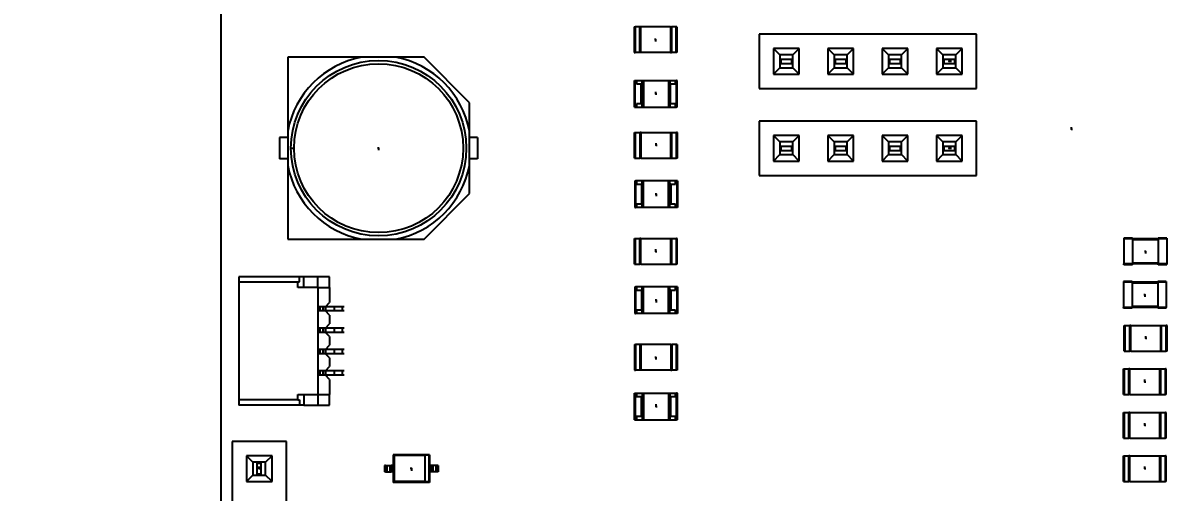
# Model space of a CAD drawing. Header units: millimetres. Extents: x 2 to 294, y 2 to 208.
# Drawn here: x 32.4 to 85.9, y 116 to 137.9 of the extents above; entities that cross this region are included whole.
import ezdxf

# ---------------------------------------------------------------- set-up
doc = ezdxf.new("R2010")
doc.units = ezdxf.units.MM
doc.header["$PDSIZE"] = -1
doc.styles.add('SLDTEXTSTYLE0', font='TXT', dxfattribs={"width": 0.75})
doc.dimstyles.new('SLDDIMSTYLE0', dxfattribs={"dimtxt": 3.5, "dimasz": 3.302, "dimexe": 0, "dimexo": 0.0625, "dimgap": 0.875, "dimtad": 1, "dimrnd": 1e-09, "dimzin": 4, "dimdsep": 46, "dimtxsty": 'SLDTEXTSTYLE0', "dimsah": 1, "dimcen": 0.09, "dimadec": 0, "dimazin": 1, "dimtfac": 1, "dimtofl": 0, "dimtmove": 0, "dimatfit": 3, "dimfxl": 0, "dimfrac": 2, "dimtolj": 1, "dimtzin": 12, "dimarcsym": 0})
doc.dimstyles.new('SLDDIMSTYLE3', dxfattribs={"dimtxt": 3.5, "dimasz": 3.302, "dimexe": 0, "dimexo": 0.0625, "dimgap": 0.875, "dimtad": 1, "dimrnd": 1e-09, "dimzin": 12, "dimdsep": 46, "dimtxsty": 'SLDTEXTSTYLE0', "dimsah": 1, "dimcen": 0.09, "dimadec": 0, "dimazin": 3, "dimtfac": 1, "dimtofl": 0, "dimtmove": 0, "dimatfit": 3, "dimfxl": 0, "dimfrac": 2, "dimtolj": 1, "dimtzin": 12, "dimarcsym": 0})

# ---------------------------------------------------------------- blocks, each defined once
blk = doc.blocks.new('_D')
at = {"color": 7, "linetype": 'Continuous', "lineweight": 0}
for p, q in [((40.665, 172.728), (30.665, 172.728)), ((31.665, 172.728), (31.665, 93.226)), ((80.797, 93.226), (30.665, 93.226))]:
    blk.add_line(p, q, dxfattribs=at)
at = {"color": 7, "linetype": 'Continuous', "lineweight": 18}
for points in [[(31.665, 172.728), (31.157, 169.426), (32.173, 169.426)], [(31.665, 93.226), (32.173, 96.528), (31.157, 96.528)]]:
    blk.add_solid(points, dxfattribs=at)
at = {"color": 7, "linetype": 'Continuous', "lineweight": 18, "insert": (27.153, 127.533), "char_height": 3.5, "attachment_point": 1, "rotation": 90, "style": 'SLDTEXTSTYLE0'}
blk.add_mtext('79.50', dxfattribs=at)
blk = doc.blocks.new('_D_4')
at = {"color": 7, "linetype": 'Continuous', "lineweight": 0}
for p, q in [((40.665, 172.728), (24.665, 172.728)), ((25.665, 90.054), (25.665, 172.728)), ((60.507, 90.054), (24.665, 90.054))]:
    blk.add_line(p, q, dxfattribs=at)
at = {"color": 7, "linetype": 'Continuous', "lineweight": 18}
for points in [[(25.665, 172.728), (25.157, 169.426), (26.173, 169.426)], [(25.665, 90.054), (26.173, 93.356), (25.157, 93.356)]]:
    blk.add_solid(points, dxfattribs=at)
at = {"color": 7, "linetype": 'Continuous', "lineweight": 18, "insert": (21.153, 127.533), "char_height": 3.5, "attachment_point": 1, "rotation": 90, "style": 'SLDTEXTSTYLE0'}
blk.add_mtext('82.67', dxfattribs=at)

msp = doc.modelspace()

# ---------------------------------------------------------------- linework, layer by layer
at = {"color": 7, "linetype": 'Continuous', "lineweight": 25}
for p, q in [((41.665, 93.226), (41.665, 172.728)), ((60.969, 137.768), (60.969, 136.568)), ((60.969, 137.768), (61.014, 137.768)), ((61.014, 137.768), (61.014, 136.568)), ((61.224, 137.768), (61.014, 137.768)), ((61.224, 137.768), (61.224, 136.568)), ((61.269, 137.768), (61.224, 137.768)), ((61.269, 137.768), (61.269, 136.568)), ((62.669, 137.768), (61.269, 137.768)), ((62.669, 137.768), (62.714, 137.768)), ((62.669, 137.768), (62.669, 136.568)), ((62.714, 137.768), (62.714, 136.568)), ((62.924, 137.768), (62.714, 137.768)), ((62.924, 137.768), (62.924, 136.568)), ((62.969, 137.768), (62.924, 137.768)), ((62.969, 137.768), (62.969, 136.568)), ((66.811, 137.422), (66.811, 134.882)), ((76.971, 137.422), (66.811, 137.422)), ((76.971, 134.882), (76.971, 137.422)), ((60.969, 136.568), (61.014, 136.568)), ((61.224, 136.568), (61.014, 136.568)), ((61.269, 136.568), (61.224, 136.568)), ((62.669, 136.568), (61.269, 136.568)), ((62.669, 136.568), (62.714, 136.568)), ((62.924, 136.568), (62.714, 136.568)), ((62.969, 136.568), (62.924, 136.568)), ((67.481, 136.752), (67.481, 135.552)), ((68.681, 136.752), (67.481, 136.752)), ((67.481, 136.752), (67.78, 136.453)), ((67.78, 136.453), (67.78, 135.851)), ((68.382, 136.453), (67.78, 136.453)), ((67.781, 136.452), (67.781, 135.852)), ((68.381, 136.452), (67.781, 136.452)), ((68.381, 135.852), (68.381, 136.452)), ((68.681, 136.752), (68.382, 136.453)), ((68.382, 135.851), (68.382, 136.453)), ((68.681, 135.552), (68.681, 136.752)), ((71.221, 136.752), (70.021, 136.752)), ((70.021, 136.752), (70.021, 135.552)), ((70.021, 136.752), (70.32, 136.453)), ((70.32, 136.453), (70.32, 135.851)), ((70.922, 136.453), (70.32, 136.453)), ((70.321, 136.452), (70.321, 135.852)), ((70.921, 136.452), (70.321, 136.452)), ((70.921, 135.852), (70.921, 136.452)), ((71.221, 136.752), (70.922, 136.453)), ((70.922, 135.851), (70.922, 136.453)), ((71.221, 135.552), (71.221, 136.752)), ((73.761, 136.752), (72.561, 136.752)), ((72.561, 136.752), (72.561, 135.552)), ((72.561, 136.752), (72.86, 136.453)), ((72.86, 136.453), (72.86, 135.851)), ((73.462, 136.453), (72.86, 136.453)), ((72.861, 136.452), (72.861, 135.852)), ((73.461, 136.452), (72.861, 136.452)), ((73.461, 135.852), (73.461, 136.452)), ((73.761, 136.752), (73.462, 136.453)), ((73.462, 135.851), (73.462, 136.453)), ((73.761, 135.552), (73.761, 136.752)), ((75.101, 136.752), (75.101, 135.552)), ((76.301, 136.752), (75.101, 136.752)), ((75.101, 136.752), (75.4, 136.453)), ((75.4, 136.453), (75.4, 135.851)), ((76.002, 136.453), (75.4, 136.453)), ((75.401, 136.452), (75.401, 135.852)), ((76.001, 136.452), (75.401, 136.452)), ((76.001, 135.852), (76.001, 136.452)), ((76.301, 136.752), (76.002, 136.453)), ((76.002, 135.851), (76.002, 136.453)), ((76.301, 135.552), (76.301, 136.752)), ((44.775, 136.338), (44.775, 132.89)), ((48.223, 136.338), (44.775, 136.338)), ((49.826, 136.338), (48.223, 136.338)), ((51.15, 136.338), (49.826, 136.338)), ((53.275, 134.213), (51.15, 136.338)), ((67.481, 135.552), (67.78, 135.851)), ((67.78, 135.851), (68.382, 135.851)), ((67.781, 136.252), (67.831, 136.252)), ((67.781, 136.052), (67.831, 136.052)), ((67.781, 135.852), (68.381, 135.852)), ((67.831, 136.252), (67.831, 136.052)), ((67.831, 136.252), (68.331, 136.252)), ((67.831, 136.052), (68.331, 136.052)), ((68.331, 136.252), (68.381, 136.252)), ((68.331, 136.252), (68.331, 136.052)), ((68.331, 136.052), (68.381, 136.052)), ((68.681, 135.552), (68.382, 135.851)), ((70.021, 135.552), (70.32, 135.851)), ((70.32, 135.851), (70.922, 135.851)), ((70.321, 136.252), (70.371, 136.252)), ((70.321, 136.052), (70.371, 136.052)), ((70.321, 135.852), (70.921, 135.852)), ((70.371, 136.252), (70.371, 136.052)), ((70.371, 136.252), (70.871, 136.252)), ((70.371, 136.052), (70.871, 136.052)), ((70.871, 136.252), (70.921, 136.252)), ((70.871, 136.252), (70.871, 136.052)), ((70.871, 136.052), (70.921, 136.052)), ((71.221, 135.552), (70.922, 135.851)), ((72.561, 135.552), (72.86, 135.851)), ((72.86, 135.851), (73.462, 135.851)), ((72.861, 136.252), (72.911, 136.252)), ((72.861, 136.052), (72.911, 136.052)), ((72.861, 135.852), (73.461, 135.852)), ((72.911, 136.252), (72.911, 136.052)), ((72.911, 136.252), (73.411, 136.252)), ((72.911, 136.052), (73.411, 136.052)), ((73.411, 136.252), (73.461, 136.252)), ((73.411, 136.252), (73.411, 136.052)), ((73.411, 136.052), (73.461, 136.052)), ((73.761, 135.552), (73.462, 135.851)), ((75.101, 135.552), (75.4, 135.851)), ((75.4, 135.851), (76.002, 135.851)), ((75.401, 136.252), (75.451, 136.252)), ((75.401, 136.052), (75.451, 136.052)), ((75.401, 135.852), (76.001, 135.852)), ((75.451, 136.252), (75.451, 136.052)), ((75.451, 136.252), (75.951, 136.252)), ((75.451, 136.052), (75.951, 136.052)), ((75.951, 136.252), (75.951, 136.052)), ((75.951, 136.252), (76.001, 136.252)), ((75.951, 136.052), (76.001, 136.052)), ((76.301, 135.552), (76.002, 135.851)), ((67.481, 135.552), (68.681, 135.552)), ((70.021, 135.552), (71.221, 135.552)), ((72.561, 135.552), (73.761, 135.552)), ((75.101, 135.552), (76.301, 135.552)), ((60.985, 134.003), (60.985, 135.253)), ((60.985, 135.253), (61.02, 135.253)), ((61.02, 134.003), (61.02, 135.253)), ((61.02, 135.253), (61.072, 135.253)), ((61.072, 135.253), (61.072, 135.097)), ((61.072, 135.253), (61.335, 135.253)), ((61.072, 135.097), (61.3, 135.097)), ((61.3, 134.159), (61.3, 135.097)), ((61.3, 135.097), (61.335, 135.097)), ((61.335, 135.253), (61.335, 135.097)), ((61.335, 135.253), (61.4, 135.253)), ((61.335, 134.159), (61.335, 135.097)), ((61.4, 135.253), (61.4, 134.003)), ((61.4, 135.253), (62.57, 135.253)), ((62.57, 135.253), (62.57, 134.003)), ((62.57, 135.253), (62.635, 135.253)), ((62.635, 135.253), (62.635, 135.097)), ((62.635, 135.253), (62.897, 135.253)), ((62.635, 135.097), (62.635, 134.159)), ((62.635, 135.097), (62.67, 135.097)), ((62.67, 134.159), (62.67, 135.097)), ((62.67, 135.097), (62.897, 135.097)), ((62.897, 135.097), (62.897, 135.253)), ((62.897, 135.253), (62.95, 135.253)), ((62.95, 134.003), (62.95, 135.253)), ((62.985, 135.253), (62.95, 135.253)), ((62.985, 134.003), (62.985, 135.253)), ((66.811, 134.882), (76.971, 134.882)), ((53.275, 132.89), (53.275, 134.213)), ((60.985, 134.003), (61.02, 134.003)), ((61.02, 134.003), (61.072, 134.003)), ((61.3, 134.159), (61.072, 134.159)), ((61.072, 134.159), (61.072, 134.003)), ((61.072, 134.003), (61.335, 134.003)), ((61.3, 134.159), (61.335, 134.159)), ((61.335, 134.159), (61.335, 134.003)), ((61.335, 134.003), (61.4, 134.003)), ((61.4, 134.003), (62.57, 134.003)), ((62.57, 134.003), (62.635, 134.003)), ((62.635, 134.159), (62.635, 134.003)), ((62.635, 134.159), (62.67, 134.159)), ((62.635, 134.003), (62.897, 134.003)), ((62.897, 134.159), (62.67, 134.159)), ((62.897, 134.003), (62.897, 134.159)), ((62.897, 134.003), (62.95, 134.003)), ((62.985, 134.003), (62.95, 134.003)), ((76.971, 133.358), (66.811, 133.358)), ((66.811, 133.358), (66.811, 130.818)), ((76.971, 130.818), (76.971, 133.358)), ((44.775, 132.89), (44.775, 131.286)), ((53.275, 131.286), (53.275, 132.89)), ((60.992, 131.626), (60.992, 132.826)), ((60.992, 132.826), (61.037, 132.826)), ((61.037, 131.626), (61.037, 132.826)), ((61.037, 132.826), (61.247, 132.826)), ((61.247, 131.626), (61.247, 132.826)), ((61.292, 132.826), (61.247, 132.826)), ((61.292, 131.626), (61.292, 132.826)), ((61.292, 132.826), (62.692, 132.826)), ((62.692, 132.826), (62.737, 132.826)), ((62.692, 131.626), (62.692, 132.826)), ((62.737, 131.626), (62.737, 132.826)), ((62.737, 132.826), (62.947, 132.826)), ((62.947, 131.626), (62.947, 132.826)), ((62.992, 132.826), (62.947, 132.826)), ((62.992, 131.626), (62.992, 132.826)), ((67.481, 132.688), (67.481, 131.488)), ((68.681, 132.688), (67.481, 132.688)), ((67.481, 132.688), (67.78, 132.389)), ((68.681, 132.688), (68.382, 132.389)), ((68.681, 131.488), (68.681, 132.688)), ((70.021, 132.688), (70.021, 131.488)), ((71.221, 132.688), (70.021, 132.688)), ((70.021, 132.688), (70.32, 132.389)), ((71.221, 132.688), (70.922, 132.389)), ((71.221, 131.488), (71.221, 132.688)), ((73.761, 132.688), (72.561, 132.688)), ((72.561, 132.688), (72.561, 131.488)), ((72.561, 132.688), (72.86, 132.389)), ((73.761, 132.688), (73.462, 132.389)), ((73.761, 131.488), (73.761, 132.688)), ((76.301, 132.688), (75.101, 132.688)), ((75.101, 132.688), (75.101, 131.488)), ((75.101, 132.688), (75.4, 132.389)), ((76.301, 132.688), (76.002, 132.389)), ((76.301, 131.488), (76.301, 132.688)), ((44.4, 132.588), (44.4, 131.588)), ((44.775, 132.588), (44.4, 132.588)), ((53.65, 132.588), (53.275, 132.588)), ((53.65, 132.588), (53.65, 131.588)), ((67.78, 132.389), (67.78, 131.787)), ((68.382, 132.389), (67.78, 132.389)), ((67.781, 132.388), (67.781, 131.788)), ((68.381, 132.388), (67.781, 132.388)), ((67.781, 132.188), (67.831, 132.188)), ((67.831, 132.188), (67.831, 131.988)), ((67.831, 132.188), (68.331, 132.188)), ((68.331, 132.188), (68.331, 131.988)), ((68.331, 132.188), (68.381, 132.188)), ((68.381, 131.788), (68.381, 132.388)), ((68.382, 131.787), (68.382, 132.389)), ((70.922, 132.389), (70.32, 132.389)), ((70.32, 132.389), (70.32, 131.787)), ((70.321, 132.388), (70.321, 131.788)), ((70.921, 132.388), (70.321, 132.388)), ((70.321, 132.188), (70.371, 132.188)), ((70.371, 132.188), (70.371, 131.988)), ((70.371, 132.188), (70.871, 132.188)), ((70.871, 132.188), (70.921, 132.188)), ((70.871, 132.188), (70.871, 131.988)), ((70.921, 131.788), (70.921, 132.388)), ((70.922, 131.787), (70.922, 132.389)), ((73.462, 132.389), (72.86, 132.389)), ((72.86, 132.389), (72.86, 131.787)), ((72.861, 132.388), (72.861, 131.788)), ((73.461, 132.388), (72.861, 132.388)), ((72.861, 132.188), (72.911, 132.188)), ((72.911, 132.188), (72.911, 131.988)), ((72.911, 132.188), (73.411, 132.188)), ((73.411, 132.188), (73.461, 132.188)), ((73.411, 132.188), (73.411, 131.988)), ((73.461, 131.788), (73.461, 132.388)), ((73.462, 131.787), (73.462, 132.389)), ((76.002, 132.389), (75.4, 132.389)), ((75.4, 132.389), (75.4, 131.787)), ((75.401, 132.388), (75.401, 131.788)), ((76.001, 132.388), (75.401, 132.388)), ((75.401, 132.188), (75.451, 132.188)), ((75.451, 132.188), (75.451, 131.988)), ((75.451, 132.188), (75.951, 132.188)), ((75.951, 132.188), (76.001, 132.188)), ((75.951, 132.188), (75.951, 131.988)), ((76.001, 131.788), (76.001, 132.388)), ((76.002, 131.787), (76.002, 132.389)), ((44.775, 131.588), (44.4, 131.588)), ((44.925, 132.088), (45.075, 132.088)), ((53.65, 131.588), (53.275, 131.588)), ((60.992, 131.626), (61.037, 131.626)), ((61.037, 131.626), (61.247, 131.626)), ((61.292, 131.626), (61.247, 131.626)), ((61.292, 131.626), (62.692, 131.626)), ((62.692, 131.626), (62.737, 131.626)), ((62.737, 131.626), (62.947, 131.626)), ((62.992, 131.626), (62.947, 131.626)), ((67.481, 131.488), (67.78, 131.787)), ((67.78, 131.787), (68.382, 131.787)), ((67.781, 131.988), (67.831, 131.988)), ((67.781, 131.788), (68.381, 131.788)), ((67.831, 131.988), (68.331, 131.988)), ((68.331, 131.988), (68.381, 131.988)), ((68.681, 131.488), (68.382, 131.787)), ((70.021, 131.488), (70.32, 131.787)), ((70.32, 131.787), (70.922, 131.787)), ((70.321, 131.988), (70.371, 131.988)), ((70.321, 131.788), (70.921, 131.788)), ((70.371, 131.988), (70.871, 131.988)), ((70.871, 131.988), (70.921, 131.988)), ((71.221, 131.488), (70.922, 131.787)), ((72.561, 131.488), (72.86, 131.787)), ((72.86, 131.787), (73.462, 131.787)), ((72.861, 131.988), (72.911, 131.988)), ((72.861, 131.788), (73.461, 131.788)), ((72.911, 131.988), (73.411, 131.988)), ((73.411, 131.988), (73.461, 131.988)), ((73.761, 131.488), (73.462, 131.787)), ((75.101, 131.488), (75.4, 131.787)), ((75.4, 131.787), (76.002, 131.787)), ((75.401, 131.988), (75.451, 131.988)), ((75.401, 131.788), (76.001, 131.788)), ((75.451, 131.988), (75.951, 131.988)), ((75.951, 131.988), (76.001, 131.988)), ((76.301, 131.488), (76.002, 131.787)), ((44.775, 131.286), (44.775, 127.838)), ((53.275, 129.963), (53.275, 131.286)), ((67.481, 131.488), (68.681, 131.488)), ((70.021, 131.488), (71.221, 131.488)), ((72.561, 131.488), (73.761, 131.488)), ((75.101, 131.488), (76.301, 131.488)), ((60.994, 130.565), (61.029, 130.565)), ((60.994, 130.565), (60.994, 129.315)), ((61.029, 130.565), (61.029, 129.315)), ((61.081, 130.565), (61.029, 130.565)), ((61.081, 130.565), (61.081, 130.409)), ((61.344, 130.565), (61.081, 130.565)), ((61.344, 130.409), (61.344, 130.565)), ((61.409, 130.565), (61.344, 130.565)), ((61.409, 129.315), (61.409, 130.565)), ((62.579, 130.565), (61.409, 130.565)), ((62.579, 129.315), (62.579, 130.565)), ((62.644, 130.565), (62.579, 130.565)), ((62.644, 130.409), (62.644, 130.565)), ((62.906, 130.565), (62.644, 130.565)), ((62.906, 130.409), (62.906, 130.565)), ((62.959, 130.565), (62.906, 130.565)), ((62.959, 130.565), (62.959, 129.315)), ((62.994, 130.565), (62.959, 130.565)), ((62.994, 130.565), (62.994, 129.315)), ((66.811, 130.818), (76.971, 130.818)), ((61.081, 130.409), (61.309, 130.409)), ((61.309, 130.409), (61.309, 129.472)), ((61.344, 130.409), (61.309, 130.409)), ((61.344, 129.472), (61.344, 130.409)), ((62.644, 130.409), (62.644, 129.472)), ((62.679, 130.409), (62.644, 130.409)), ((62.679, 130.409), (62.679, 129.472)), ((62.679, 130.409), (62.906, 130.409)), ((51.15, 127.838), (53.275, 129.963)), ((61.081, 129.472), (61.081, 129.315)), ((61.309, 129.472), (61.081, 129.472)), ((61.344, 129.472), (61.309, 129.472)), ((61.344, 129.315), (61.344, 129.472)), ((62.644, 129.315), (62.644, 129.472)), ((62.679, 129.472), (62.644, 129.472)), ((62.906, 129.472), (62.679, 129.472)), ((62.906, 129.315), (62.906, 129.472)), ((60.994, 129.315), (61.029, 129.315)), ((61.081, 129.315), (61.029, 129.315)), ((61.344, 129.315), (61.081, 129.315)), ((61.409, 129.315), (61.344, 129.315)), ((62.579, 129.315), (61.409, 129.315)), ((62.644, 129.315), (62.579, 129.315)), ((62.906, 129.315), (62.644, 129.315)), ((62.959, 129.315), (62.906, 129.315)), ((62.994, 129.315), (62.959, 129.315)), ((44.775, 127.838), (48.223, 127.838)), ((48.223, 127.838), (49.826, 127.838)), ((49.826, 127.838), (51.15, 127.838)), ((60.987, 126.662), (60.987, 127.862)), ((60.987, 127.862), (61.032, 127.862)), ((61.032, 126.662), (61.032, 127.862)), ((61.032, 127.862), (61.242, 127.862)), ((61.242, 126.662), (61.242, 127.862)), ((61.287, 127.862), (61.242, 127.862)), ((61.287, 127.862), (62.687, 127.862)), ((61.287, 126.662), (61.287, 127.862)), ((62.687, 127.862), (62.732, 127.862)), ((62.687, 126.662), (62.687, 127.862)), ((62.732, 126.662), (62.732, 127.862)), ((62.732, 127.862), (62.942, 127.862)), ((62.942, 126.662), (62.942, 127.862)), ((62.987, 127.862), (62.942, 127.862)), ((62.987, 126.662), (62.987, 127.862)), ((84.266, 127.887), (83.866, 127.887)), ((83.866, 127.887), (83.866, 127.847)), ((83.866, 127.847), (83.866, 126.677)), ((84.266, 127.847), (83.866, 127.847)), ((84.266, 127.887), (84.266, 127.847)), ((84.266, 127.847), (84.266, 126.677)), ((85.466, 127.847), (84.266, 127.847)), ((85.466, 127.887), (85.466, 127.847)), ((85.866, 127.887), (85.466, 127.887)), ((85.466, 127.847), (85.466, 126.677)), ((85.866, 127.847), (85.466, 127.847)), ((85.866, 127.887), (85.866, 127.847)), ((85.866, 127.847), (85.866, 126.677)), ((85.466, 127.807), (84.266, 127.807)), ((60.987, 126.662), (61.032, 126.662)), ((61.032, 126.662), (61.242, 126.662)), ((61.287, 126.662), (61.242, 126.662)), ((61.287, 126.662), (62.687, 126.662)), ((62.687, 126.662), (62.732, 126.662)), ((62.732, 126.662), (62.942, 126.662)), ((62.987, 126.662), (62.942, 126.662)), ((84.266, 126.677), (83.866, 126.677)), ((83.866, 126.637), (83.866, 126.677)), ((84.266, 126.637), (83.866, 126.637)), ((85.466, 126.717), (84.266, 126.717)), ((84.266, 126.637), (84.266, 126.677)), ((85.466, 126.677), (84.266, 126.677)), ((85.866, 126.677), (85.466, 126.677)), ((85.466, 126.637), (85.466, 126.677)), ((85.866, 126.637), (85.466, 126.637)), ((85.866, 126.637), (85.866, 126.677)), ((45.334, 126.076), (42.486, 126.076)), ((42.486, 126.076), (42.486, 125.836)), ((42.486, 125.836), (45.247, 125.836)), ((42.486, 125.836), (42.486, 120.316)), ((45.247, 125.576), (45.247, 125.836)), ((45.247, 125.836), (45.334, 125.836)), ((45.334, 125.836), (45.334, 126.076)), ((45.536, 126.076), (45.334, 126.076)), ((45.536, 125.576), (45.536, 126.076)), ((46.186, 126.076), (45.536, 126.076)), ((46.186, 125.576), (46.186, 126.076)), ((46.736, 126.076), (46.186, 126.076)), ((46.736, 125.576), (46.736, 126.076)), ((83.845, 125.855), (83.845, 125.815)), ((84.245, 125.855), (83.845, 125.855)), ((83.845, 125.815), (83.845, 124.645)), ((84.245, 125.815), (83.845, 125.815)), ((84.245, 125.855), (84.245, 125.815)), ((84.245, 125.815), (84.245, 124.645)), ((85.445, 125.815), (84.245, 125.815)), ((85.445, 125.775), (84.245, 125.775)), ((85.445, 125.855), (85.445, 125.815)), ((85.845, 125.855), (85.445, 125.855)), ((85.445, 125.815), (85.445, 124.645)), ((85.845, 125.815), (85.445, 125.815)), ((85.845, 125.855), (85.845, 125.815)), ((85.845, 125.815), (85.845, 124.645)), ((46.186, 125.576), (45.247, 125.576)), ((46.186, 125.576), (46.186, 120.576)), ((46.186, 125.576), (46.736, 125.576)), ((46.736, 125.576), (46.736, 124.876)), ((60.994, 125.601), (60.994, 124.351)), ((60.994, 125.601), (61.029, 125.601)), ((61.029, 125.601), (61.029, 124.351)), ((61.081, 125.601), (61.029, 125.601)), ((61.081, 125.601), (61.081, 125.445)), ((61.344, 125.601), (61.081, 125.601)), ((61.081, 125.445), (61.309, 125.445)), ((61.309, 125.445), (61.309, 124.507)), ((61.344, 125.445), (61.309, 125.445)), ((61.344, 125.445), (61.344, 125.601)), ((61.409, 125.601), (61.344, 125.601)), ((61.344, 124.507), (61.344, 125.445)), ((61.409, 124.351), (61.409, 125.601)), ((62.579, 125.601), (61.409, 125.601)), ((62.579, 124.351), (62.579, 125.601)), ((62.644, 125.601), (62.579, 125.601)), ((62.644, 125.445), (62.644, 125.601)), ((62.906, 125.601), (62.644, 125.601)), ((62.644, 125.445), (62.644, 124.507)), ((62.679, 125.445), (62.644, 125.445)), ((62.679, 125.445), (62.679, 124.507)), ((62.679, 125.445), (62.906, 125.445)), ((62.959, 125.601), (62.906, 125.601)), ((62.906, 125.445), (62.906, 125.601)), ((62.959, 125.601), (62.959, 124.351)), ((62.994, 125.601), (62.959, 125.601)), ((62.994, 125.601), (62.994, 124.351)), ((46.536, 124.676), (46.186, 124.676)), ((46.286, 124.476), (46.286, 124.676)), ((46.436, 124.676), (46.286, 124.676)), ((46.436, 124.476), (46.436, 124.676)), ((46.536, 124.676), (46.736, 124.876)), ((46.536, 124.476), (46.536, 124.676)), ((46.565, 124.676), (46.536, 124.676)), ((46.565, 124.476), (46.565, 124.676)), ((46.957, 124.676), (46.565, 124.676)), ((46.957, 124.476), (46.957, 124.676)), ((47.336, 124.676), (46.957, 124.676)), ((47.336, 124.476), (47.336, 124.676)), ((47.419, 124.676), (47.336, 124.676)), ((84.245, 124.645), (83.845, 124.645)), ((83.845, 124.605), (83.845, 124.645)), ((85.445, 124.685), (84.245, 124.685)), ((84.245, 124.605), (84.245, 124.645)), ((85.445, 124.645), (84.245, 124.645)), ((85.845, 124.645), (85.445, 124.645)), ((85.445, 124.605), (85.445, 124.645)), ((85.845, 124.605), (85.845, 124.645)), ((46.536, 124.476), (46.186, 124.476)), ((46.436, 124.476), (46.286, 124.476)), ((46.736, 124.276), (46.536, 124.476)), ((46.565, 124.476), (46.536, 124.476)), ((46.957, 124.476), (46.565, 124.476)), ((46.736, 124.276), (46.736, 123.876)), ((47.336, 124.476), (46.957, 124.476)), ((47.419, 124.476), (47.336, 124.476)), ((60.994, 124.351), (61.029, 124.351)), ((61.081, 124.351), (61.029, 124.351)), ((61.081, 124.507), (61.081, 124.351)), ((61.309, 124.507), (61.081, 124.507)), ((61.344, 124.351), (61.081, 124.351)), ((61.344, 124.507), (61.309, 124.507)), ((61.344, 124.351), (61.344, 124.507)), ((61.409, 124.351), (61.344, 124.351)), ((62.579, 124.351), (61.409, 124.351)), ((62.644, 124.351), (62.579, 124.351)), ((62.644, 124.351), (62.644, 124.507)), ((62.679, 124.507), (62.644, 124.507)), ((62.906, 124.351), (62.644, 124.351)), ((62.906, 124.507), (62.679, 124.507)), ((62.906, 124.351), (62.906, 124.507)), ((62.959, 124.351), (62.906, 124.351)), ((62.994, 124.351), (62.959, 124.351)), ((84.245, 124.605), (83.845, 124.605)), ((85.845, 124.605), (85.445, 124.605)), ((46.536, 123.676), (46.186, 123.676)), ((46.286, 123.476), (46.286, 123.676)), ((46.436, 123.676), (46.286, 123.676)), ((46.436, 123.476), (46.436, 123.676)), ((46.536, 123.676), (46.736, 123.876)), ((46.536, 123.476), (46.536, 123.676)), ((46.565, 123.676), (46.536, 123.676)), ((46.565, 123.476), (46.565, 123.676)), ((46.957, 123.676), (46.565, 123.676)), ((46.957, 123.476), (46.957, 123.676)), ((47.336, 123.676), (46.957, 123.676)), ((47.336, 123.476), (47.336, 123.676)), ((47.419, 123.676), (47.336, 123.676)), ((83.882, 122.598), (83.882, 123.798)), ((83.882, 123.798), (83.927, 123.798)), ((83.927, 122.598), (83.927, 123.798)), ((83.927, 123.798), (84.137, 123.798)), ((84.137, 122.598), (84.137, 123.798)), ((84.182, 123.798), (84.137, 123.798)), ((84.182, 122.598), (84.182, 123.798)), ((84.182, 123.798), (85.582, 123.798)), ((85.582, 122.598), (85.582, 123.798)), ((85.582, 123.798), (85.627, 123.798)), ((85.627, 122.598), (85.627, 123.798)), ((85.627, 123.798), (85.837, 123.798)), ((85.837, 122.598), (85.837, 123.798)), ((85.882, 123.798), (85.837, 123.798)), ((85.882, 122.598), (85.882, 123.798)), ((46.536, 123.476), (46.186, 123.476)), ((46.436, 123.476), (46.286, 123.476)), ((46.736, 123.276), (46.536, 123.476)), ((46.565, 123.476), (46.536, 123.476)), ((46.957, 123.476), (46.565, 123.476)), ((46.736, 123.276), (46.736, 122.876)), ((47.336, 123.476), (46.957, 123.476)), ((47.419, 123.476), (47.336, 123.476)), ((46.536, 122.676), (46.186, 122.676)), ((46.286, 122.476), (46.286, 122.676)), ((46.436, 122.676), (46.286, 122.676)), ((46.436, 122.476), (46.436, 122.676)), ((46.536, 122.676), (46.736, 122.876)), ((46.536, 122.476), (46.536, 122.676)), ((46.565, 122.676), (46.536, 122.676)), ((46.565, 122.476), (46.565, 122.676)), ((46.957, 122.676), (46.565, 122.676)), ((46.957, 122.476), (46.957, 122.676)), ((47.336, 122.676), (46.957, 122.676)), ((47.336, 122.476), (47.336, 122.676)), ((47.419, 122.676), (47.336, 122.676)), ((60.985, 122.9), (60.985, 121.7)), ((60.985, 122.9), (61.03, 122.9)), ((61.03, 122.9), (61.03, 121.7)), ((61.24, 122.9), (61.03, 122.9)), ((61.24, 122.9), (61.24, 121.7)), ((61.285, 122.9), (61.24, 122.9)), ((61.285, 122.9), (61.285, 121.7)), ((62.685, 122.9), (61.285, 122.9)), ((62.685, 122.9), (62.685, 121.7)), ((62.685, 122.9), (62.73, 122.9)), ((62.73, 122.9), (62.73, 121.7)), ((62.94, 122.9), (62.73, 122.9)), ((62.94, 122.9), (62.94, 121.7)), ((62.985, 122.9), (62.94, 122.9)), ((62.985, 122.9), (62.985, 121.7)), ((83.882, 122.598), (83.927, 122.598)), ((83.927, 122.598), (84.137, 122.598)), ((84.182, 122.598), (84.137, 122.598)), ((84.182, 122.598), (85.582, 122.598)), ((85.582, 122.598), (85.627, 122.598)), ((85.627, 122.598), (85.837, 122.598)), ((85.882, 122.598), (85.837, 122.598)), ((46.536, 122.476), (46.186, 122.476)), ((46.436, 122.476), (46.286, 122.476)), ((46.736, 122.276), (46.536, 122.476)), ((46.565, 122.476), (46.536, 122.476)), ((46.957, 122.476), (46.565, 122.476)), ((46.736, 122.276), (46.736, 121.876)), ((47.336, 122.476), (46.957, 122.476)), ((47.419, 122.476), (47.336, 122.476)), ((46.536, 121.676), (46.186, 121.676)), ((46.536, 121.476), (46.186, 121.476)), ((46.286, 121.476), (46.286, 121.676)), ((46.436, 121.676), (46.286, 121.676)), ((46.436, 121.476), (46.286, 121.476)), ((46.436, 121.476), (46.436, 121.676)), ((46.536, 121.676), (46.736, 121.876)), ((46.536, 121.476), (46.536, 121.676)), ((46.565, 121.676), (46.536, 121.676)), ((46.736, 121.276), (46.536, 121.476)), ((46.565, 121.476), (46.536, 121.476)), ((46.565, 121.476), (46.565, 121.676)), ((46.957, 121.676), (46.565, 121.676)), ((46.957, 121.476), (46.565, 121.476)), ((46.957, 121.476), (46.957, 121.676)), ((47.336, 121.676), (46.957, 121.676)), ((47.336, 121.476), (46.957, 121.476)), ((47.336, 121.476), (47.336, 121.676)), ((47.419, 121.676), (47.336, 121.676)), ((47.419, 121.476), (47.336, 121.476)), ((60.985, 121.7), (61.03, 121.7)), ((61.24, 121.7), (61.03, 121.7)), ((61.285, 121.7), (61.24, 121.7)), ((62.685, 121.7), (61.285, 121.7)), ((62.685, 121.7), (62.73, 121.7)), ((62.94, 121.7), (62.73, 121.7)), ((62.985, 121.7), (62.94, 121.7)), ((83.845, 120.566), (83.845, 121.766)), ((83.845, 121.766), (83.89, 121.766)), ((83.89, 120.566), (83.89, 121.766)), ((83.89, 121.766), (84.1, 121.766)), ((84.1, 120.566), (84.1, 121.766)), ((84.145, 121.766), (84.1, 121.766)), ((84.145, 121.766), (85.545, 121.766)), ((84.145, 120.566), (84.145, 121.766)), ((85.545, 121.766), (85.59, 121.766)), ((85.545, 120.566), (85.545, 121.766)), ((85.59, 120.566), (85.59, 121.766)), ((85.59, 121.766), (85.8, 121.766)), ((85.8, 120.566), (85.8, 121.766)), ((85.845, 121.766), (85.8, 121.766)), ((85.845, 120.566), (85.845, 121.766)), ((46.736, 121.276), (46.736, 120.576)), ((45.247, 120.576), (46.186, 120.576)), ((45.247, 120.316), (45.247, 120.576)), ((45.536, 120.576), (45.536, 120.076)), ((46.186, 120.576), (46.186, 120.076)), ((46.186, 120.576), (46.736, 120.576)), ((46.736, 120.076), (46.736, 120.576)), ((60.992, 119.389), (60.992, 120.639)), ((60.992, 120.639), (61.027, 120.639)), ((61.027, 119.389), (61.027, 120.639)), ((61.027, 120.639), (61.079, 120.639)), ((61.079, 120.639), (61.079, 120.483)), ((61.079, 120.639), (61.342, 120.639)), ((61.079, 120.483), (61.307, 120.483)), ((61.307, 119.545), (61.307, 120.483)), ((61.307, 120.483), (61.342, 120.483)), ((61.342, 120.639), (61.407, 120.639)), ((61.342, 120.639), (61.342, 120.483)), ((61.342, 119.545), (61.342, 120.483)), ((61.407, 120.639), (62.577, 120.639)), ((61.407, 120.639), (61.407, 119.389)), ((62.577, 120.639), (62.577, 119.389)), ((62.577, 120.639), (62.642, 120.639)), ((62.642, 120.639), (62.642, 120.483)), ((62.642, 120.639), (62.904, 120.639)), ((62.642, 120.483), (62.642, 119.545)), ((62.642, 120.483), (62.677, 120.483)), ((62.677, 119.545), (62.677, 120.483)), ((62.677, 120.483), (62.904, 120.483)), ((62.904, 120.639), (62.957, 120.639)), ((62.904, 120.483), (62.904, 120.639)), ((62.957, 119.389), (62.957, 120.639)), ((62.992, 120.639), (62.957, 120.639)), ((62.992, 119.389), (62.992, 120.639)), ((83.845, 120.566), (83.89, 120.566)), ((83.89, 120.566), (84.1, 120.566)), ((84.145, 120.566), (84.1, 120.566)), ((84.145, 120.566), (85.545, 120.566)), ((85.545, 120.566), (85.59, 120.566)), ((85.59, 120.566), (85.8, 120.566)), ((85.845, 120.566), (85.8, 120.566)), ((45.247, 120.316), (42.486, 120.316)), ((42.486, 120.316), (42.486, 120.076)), ((45.334, 120.076), (42.486, 120.076)), ((45.247, 120.316), (45.334, 120.316)), ((45.334, 120.316), (45.334, 120.076)), ((45.536, 120.076), (45.334, 120.076)), ((45.536, 120.076), (46.186, 120.076)), ((46.186, 120.076), (46.736, 120.076)), ((60.992, 119.389), (61.027, 119.389)), ((61.027, 119.389), (61.079, 119.389)), ((61.307, 119.545), (61.079, 119.545)), ((61.079, 119.545), (61.079, 119.389)), ((61.079, 119.389), (61.342, 119.389)), ((61.307, 119.545), (61.342, 119.545)), ((61.342, 119.545), (61.342, 119.389)), ((61.342, 119.389), (61.407, 119.389)), ((61.407, 119.389), (62.577, 119.389)), ((62.577, 119.389), (62.642, 119.389)), ((62.642, 119.545), (62.642, 119.389)), ((62.642, 119.545), (62.677, 119.545)), ((62.642, 119.389), (62.904, 119.389)), ((62.904, 119.545), (62.677, 119.545)), ((62.904, 119.389), (62.904, 119.545)), ((62.904, 119.389), (62.957, 119.389)), ((62.992, 119.389), (62.957, 119.389)), ((83.845, 118.534), (83.845, 119.734)), ((83.845, 119.734), (83.89, 119.734)), ((83.89, 118.534), (83.89, 119.734)), ((83.89, 119.734), (84.1, 119.734)), ((84.1, 118.534), (84.1, 119.734)), ((84.145, 119.734), (84.1, 119.734)), ((84.145, 119.734), (85.545, 119.734)), ((84.145, 118.534), (84.145, 119.734)), ((85.545, 118.534), (85.545, 119.734)), ((85.545, 119.734), (85.59, 119.734)), ((85.59, 118.534), (85.59, 119.734)), ((85.59, 119.734), (85.8, 119.734)), ((85.8, 118.534), (85.8, 119.734)), ((85.845, 119.734), (85.8, 119.734)), ((85.845, 118.534), (85.845, 119.734)), ((44.713, 118.372), (42.173, 118.372)), ((42.173, 118.372), (42.173, 103.132)), ((44.713, 103.132), (44.713, 118.372)), ((83.845, 118.534), (83.89, 118.534)), ((83.89, 118.534), (84.1, 118.534)), ((84.145, 118.534), (84.1, 118.534)), ((84.145, 118.534), (85.545, 118.534)), ((85.545, 118.534), (85.59, 118.534)), ((85.59, 118.534), (85.8, 118.534)), ((85.845, 118.534), (85.8, 118.534)), ((44.043, 117.702), (42.843, 117.702)), ((42.843, 117.702), (42.843, 116.502)), ((42.843, 117.702), (43.142, 117.403)), ((44.043, 117.702), (43.744, 117.403)), ((44.043, 116.502), (44.043, 117.702)), ((49.705, 117.752), (49.747, 117.709)), ((51.405, 117.752), (49.705, 117.752)), ((49.705, 117.752), (49.705, 116.452)), ((51.179, 117.709), (49.747, 117.709)), ((49.747, 117.709), (49.747, 116.494)), ((51.376, 117.724), (51.179, 117.709)), ((51.179, 117.709), (51.179, 116.494)), ((51.405, 117.752), (51.376, 117.724)), ((51.376, 117.724), (51.376, 116.48)), ((51.405, 117.752), (51.405, 116.452)), ((83.845, 116.502), (83.845, 117.702)), ((83.845, 117.702), (83.89, 117.702)), ((83.89, 116.502), (83.89, 117.702)), ((83.89, 117.702), (84.1, 117.702)), ((84.1, 116.502), (84.1, 117.702)), ((84.145, 117.702), (84.1, 117.702)), ((84.145, 116.502), (84.145, 117.702)), ((84.145, 117.702), (85.545, 117.702)), ((85.545, 117.702), (85.59, 117.702)), ((85.545, 116.502), (85.545, 117.702)), ((85.59, 116.502), (85.59, 117.702)), ((85.59, 117.702), (85.8, 117.702)), ((85.8, 116.502), (85.8, 117.702)), ((85.845, 117.702), (85.8, 117.702)), ((85.845, 116.502), (85.845, 117.702)), ((43.744, 117.403), (43.142, 117.403)), ((43.142, 117.403), (43.142, 116.801)), ((43.743, 117.402), (43.143, 117.402)), ((43.143, 117.402), (43.143, 116.802)), ((43.343, 117.352), (43.343, 117.402)), ((43.343, 117.352), (43.543, 117.352)), ((43.343, 116.852), (43.343, 117.352)), ((43.543, 117.352), (43.543, 117.402)), ((43.543, 116.852), (43.543, 117.352)), ((43.743, 116.802), (43.743, 117.402)), ((43.744, 116.801), (43.744, 117.403)), ((49.305, 117.252), (49.305, 116.952)), ((49.342, 117.252), (49.305, 117.252)), ((49.342, 117.252), (49.342, 116.952)), ((49.342, 117.252), (49.413, 117.252)), ((49.413, 117.252), (49.413, 116.952)), ((49.413, 117.252), (49.545, 117.252)), ((49.545, 117.252), (49.616, 117.252)), ((49.545, 117.252), (49.545, 116.952)), ((49.616, 117.252), (49.616, 116.952)), ((49.705, 117.252), (49.616, 117.252)), ((49.705, 117.252), (49.705, 116.952)), ((51.493, 117.252), (51.405, 117.252)), ((51.405, 117.252), (51.405, 116.952)), ((51.493, 117.252), (51.493, 116.952)), ((51.564, 117.252), (51.493, 117.252)), ((51.564, 117.252), (51.564, 116.952)), ((51.696, 117.252), (51.564, 117.252)), ((51.696, 117.252), (51.696, 116.952)), ((51.767, 117.252), (51.696, 117.252)), ((51.767, 117.252), (51.767, 116.952)), ((51.805, 117.252), (51.767, 117.252)), ((51.805, 117.252), (51.805, 116.952)), ((42.843, 116.502), (43.142, 116.801)), ((43.142, 116.801), (43.744, 116.801)), ((43.143, 116.802), (43.743, 116.802)), ((43.343, 116.802), (43.343, 116.852)), ((43.343, 116.852), (43.543, 116.852)), ((43.543, 116.802), (43.543, 116.852)), ((44.043, 116.502), (43.744, 116.801)), ((49.342, 116.952), (49.305, 116.952)), ((49.342, 116.952), (49.413, 116.952)), ((49.413, 116.952), (49.545, 116.952)), ((49.545, 116.952), (49.616, 116.952)), ((49.705, 116.952), (49.616, 116.952)), ((51.493, 116.952), (51.405, 116.952)), ((51.564, 116.952), (51.493, 116.952)), ((51.696, 116.952), (51.564, 116.952)), ((51.767, 116.952), (51.696, 116.952)), ((51.805, 116.952), (51.767, 116.952)), ((42.843, 116.502), (44.043, 116.502)), ((49.705, 116.452), (49.747, 116.494)), ((51.405, 116.452), (49.705, 116.452)), ((51.179, 116.494), (49.747, 116.494)), ((51.376, 116.48), (51.179, 116.494)), ((51.405, 116.452), (51.376, 116.48)), ((83.845, 116.502), (83.89, 116.502)), ((83.89, 116.502), (84.1, 116.502)), ((84.145, 116.502), (84.1, 116.502)), ((84.145, 116.502), (85.545, 116.502)), ((85.545, 116.502), (85.59, 116.502)), ((85.59, 116.502), (85.8, 116.502)), ((85.845, 116.502), (85.8, 116.502))]:
    msp.add_line(p, q, dxfattribs=at)
at = {"color": 7, "linetype": 'Continuous'}
for p, q in [((61.969, 137.168), (61.92, 137.168)), ((61.969, 137.168), (61.92, 137.168)), ((61.969, 137.168), (61.969, 137.071)), ((61.969, 137.168), (61.969, 137.071)), ((75.701, 136.152), (75.701, 136.104)), ((75.701, 136.152), (75.797, 136.152)), ((75.701, 136.152), (75.701, 136.104)), ((75.701, 136.152), (75.797, 136.152)), ((61.985, 134.628), (61.985, 134.725)), ((61.985, 134.628), (61.985, 134.725)), ((61.985, 134.628), (62.033, 134.628)), ((61.985, 134.628), (62.033, 134.628)), ((81.416, 132.977), (81.416, 133.074)), ((81.416, 132.977), (81.416, 133.074)), ((81.416, 132.977), (81.416, 133.074)), ((81.416, 132.977), (81.464, 132.977)), ((81.416, 132.977), (81.464, 132.977)), ((81.416, 132.977), (81.464, 132.977)), ((61.992, 132.226), (61.992, 132.323)), ((61.992, 132.226), (61.992, 132.323)), ((61.992, 132.226), (62.04, 132.226)), ((61.992, 132.226), (62.04, 132.226)), ((49.025, 132.088), (48.976, 132.088)), ((49.025, 132.088), (48.976, 132.088)), ((49.025, 132.088), (49.025, 131.991)), ((49.025, 132.088), (49.025, 131.991)), ((75.701, 132.088), (75.701, 132.04)), ((75.701, 132.088), (75.797, 132.088)), ((75.701, 132.088), (75.701, 132.04)), ((75.701, 132.088), (75.797, 132.088)), ((61.994, 129.94), (61.945, 129.94)), ((61.994, 129.94), (61.945, 129.94)), ((61.994, 129.94), (61.994, 129.844)), ((61.994, 129.94), (61.994, 129.844)), ((61.987, 127.262), (61.987, 127.359)), ((61.987, 127.262), (61.987, 127.359)), ((61.987, 127.262), (62.035, 127.262)), ((61.987, 127.262), (62.035, 127.262)), ((84.866, 127.262), (84.818, 127.262)), ((84.866, 127.262), (84.818, 127.262)), ((84.866, 127.262), (84.866, 127.165)), ((84.866, 127.262), (84.866, 127.165)), ((84.845, 125.23), (84.796, 125.23)), ((84.845, 125.23), (84.796, 125.23)), ((84.845, 125.23), (84.845, 125.133)), ((84.845, 125.23), (84.845, 125.133)), ((61.994, 124.976), (61.945, 124.976)), ((61.994, 124.976), (61.945, 124.976)), ((61.994, 124.976), (61.994, 124.879)), ((61.994, 124.976), (61.994, 124.879)), ((84.882, 123.198), (84.882, 123.295)), ((84.882, 123.198), (84.882, 123.295)), ((84.882, 123.198), (84.93, 123.198)), ((84.882, 123.198), (84.93, 123.198)), ((61.985, 122.3), (61.936, 122.3)), ((61.985, 122.3), (61.936, 122.3)), ((61.985, 122.3), (61.985, 122.203)), ((61.985, 122.3), (61.985, 122.203)), ((84.845, 121.166), (84.845, 121.263)), ((84.845, 121.166), (84.845, 121.263)), ((84.845, 121.166), (84.893, 121.166)), ((84.845, 121.166), (84.893, 121.166)), ((61.992, 120.014), (61.992, 120.111)), ((61.992, 120.014), (61.992, 120.111)), ((61.992, 120.014), (62.04, 120.014)), ((61.992, 120.014), (62.04, 120.014)), ((84.845, 119.134), (84.845, 119.231)), ((84.845, 119.134), (84.845, 119.231)), ((84.845, 119.134), (84.893, 119.134)), ((84.845, 119.134), (84.893, 119.134)), ((43.443, 117.102), (43.443, 117.199)), ((43.443, 117.102), (43.443, 117.199)), ((84.845, 117.102), (84.845, 117.199)), ((84.845, 117.102), (84.845, 117.199)), ((43.443, 117.102), (43.491, 117.102)), ((43.443, 117.102), (43.491, 117.102)), ((50.555, 117.102), (50.506, 117.102)), ((50.555, 117.102), (50.506, 117.102)), ((50.555, 117.102), (50.555, 117.005)), ((50.555, 117.102), (50.555, 117.005)), ((84.845, 117.102), (84.893, 117.102)), ((84.845, 117.102), (84.893, 117.102))]:
    msp.add_line(p, q, dxfattribs=at)
at = {"color": 7, "linetype": 'Continuous', "lineweight": 25}
for radius in [4.1, 3.95]:
    msp.add_circle((49.025, 132.088), radius, dxfattribs=at)
for start, end in [(100.6857, 169.3143), (10.6857, 79.3143), (190.6857, 259.3143), (280.6857, 349.3143)]:
    msp.add_arc((49.025, 132.088), 4.325, start, end, dxfattribs=at)
at = {"color": 7, "linetype": 'Continuous'}
for p in [(61.969, 137.168), (61.969, 137.168), (75.701, 136.152), (75.701, 136.152), (61.985, 134.628), (61.985, 134.628), (81.416, 132.977), (81.416, 132.977), (81.416, 132.977), (61.992, 132.226), (61.992, 132.226), (49.025, 132.088), (49.025, 132.088), (75.701, 132.088), (75.701, 132.088), (61.994, 129.94), (61.994, 129.94), (61.987, 127.262), (61.987, 127.262), (84.866, 127.262), (84.866, 127.262), (84.845, 125.23), (84.845, 125.23), (61.994, 124.976), (61.994, 124.976), (84.882, 123.198), (84.882, 123.198), (61.985, 122.3), (61.985, 122.3), (84.845, 121.166), (84.845, 121.166), (61.992, 120.014), (61.992, 120.014), (84.845, 119.134), (84.845, 119.134), (43.443, 117.102), (43.443, 117.102), (50.555, 117.102), (50.555, 117.102), (84.845, 117.102), (84.845, 117.102)]:
    msp.add_point(p, dxfattribs=at)

# ---------------------------------------------------------------- dimensions: what is measured, and where the dimension line sits
at = {"color": 7, "linetype": 'Continuous', "lineweight": 18}
for base, p1, p2, dimstyle, picture, middle in [((25.665, 172.728), (61.507, 90.054), (41.665, 172.728), 'SLDDIMSTYLE3', '_D_4', (25.665, 133.351)), ((31.665, 93.226), (41.665, 172.728), (81.797, 93.226), 'SLDDIMSTYLE0', '_D', (31.665, 133.351))]:
    dim = msp.add_linear_dim(base=base, p1=p1, p2=p2, angle=90, dimstyle=dimstyle, dxfattribs=at)
    dim.commit()
    dim.dimension.update_dxf_attribs({"geometry": picture, "text_midpoint": middle, "dimtype": 160})

doc.saveas('drawing.dxf')
